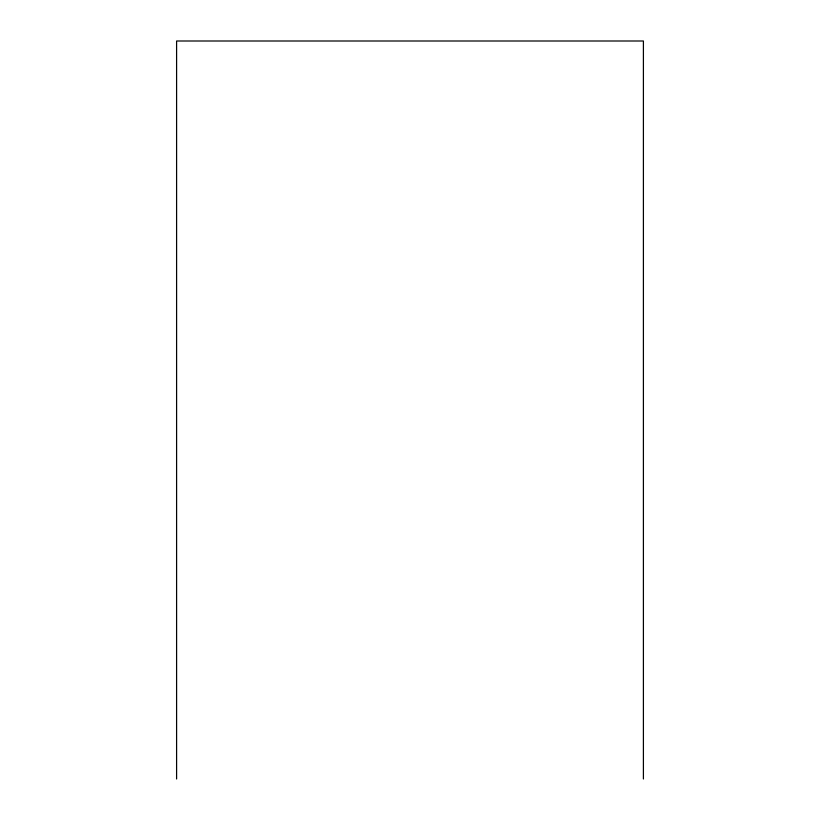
<?xml version="1.0" encoding="UTF-8"?>
<svg xmlns="http://www.w3.org/2000/svg" width="820" height="820" viewBox="0 0 820 820"><rect width="100%" height="100%" fill="white"/><g stroke="black" fill="none" stroke-linecap="round" stroke-linejoin="round"><path stroke-width="1.23" d="M643.403 779L643.403 41L176.597 41L176.597 779"/></g></svg>
